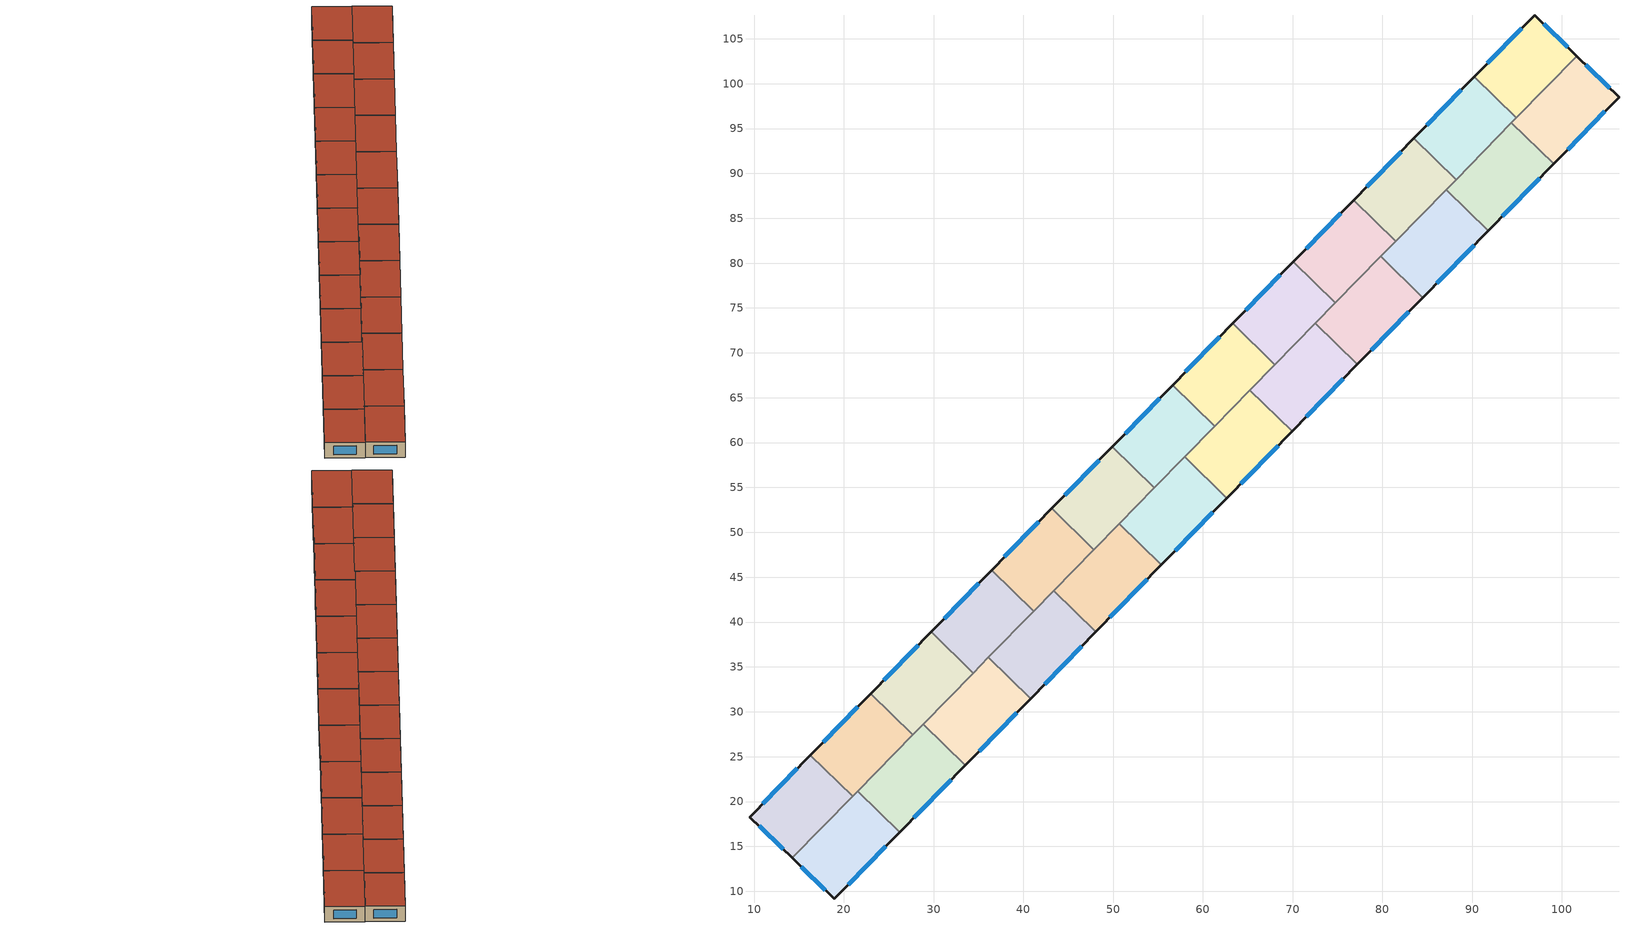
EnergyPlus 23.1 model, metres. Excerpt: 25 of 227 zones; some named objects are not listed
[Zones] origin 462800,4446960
b34ba2d606779dca_F8_dwelling_0
 floor to b34ba2d606779dca_F7_dwelling_0 (EU_floor_Construction): 101.67,103.07 94.93,96.19 90.25,100.77 96.97,107.64 z24
 wall outside (EU_wall_Construction): 101.67,103.07 96.97,107.64 90.25,100.77 z24:27
 wall to b34ba2d606779dca_F8_dwelling_1 (EU_wall_Construction): 90.25,100.77 94.93,96.19 z24:27
 wall to b34ba2d606779dca_F8_dwelling_13 (EU_wall_Construction): 94.93,96.19 101.67,103.07 z24:27
 window (EU_Window_Construction): 95.53,106.17 91.69,102.24 / 100.66,104.05 97.97,106.66 z24.64:26.36
 roof outside (EU_roof_Construction): 94.93,96.19 101.67,103.07 96.97,107.64 90.25,100.77 z27
b34ba2d606779dca_F8_dwelling_1
 floor to b34ba2d606779dca_F7_dwelling_1 (EU_floor_Construction): 94.93,96.19 88.21,89.31 83.52,93.9 90.25,100.77 z24
 wall outside (EU_wall_Construction): 90.25,100.77 83.52,93.9 z24:27
 wall to b34ba2d606779dca_F8_dwelling_2 (EU_wall_Construction): 83.52,93.9 88.21,89.31 z24:27
 wall to b34ba2d606779dca_F8_dwelling_14 (EU_wall_Construction): 88.21,89.31 94.39,95.63 z24:27
 wall to b34ba2d606779dca_F8_dwelling_13 (EU_wall_Construction): 94.39,95.63 94.93,96.19 z24:27
 window (EU_Window_Construction): 88.81,99.3 84.96,95.37 z24.64:26.36
 roof outside (EU_roof_Construction): 88.21,89.31 94.93,96.19 90.25,100.77 83.52,93.9 z27
b34ba2d606779dca_F8_dwelling_10
 floor to b34ba2d606779dca_F7_dwelling_10 (EU_floor_Construction): 34.41,34.32 27.68,27.45 22.99,32.03 29.72,38.91 z24
 wall outside (EU_wall_Construction): 29.72,38.91 22.99,32.03 z24:27
 wall to b34ba2d606779dca_F8_dwelling_9 (EU_wall_Construction): 34.41,34.32 29.72,38.91 z24:27
 wall to b34ba2d606779dca_F8_dwelling_11 (EU_wall_Construction): 22.99,32.03 27.68,27.45 z24:27
 wall to b34ba2d606779dca_F8_dwelling_22 (EU_wall_Construction): 28.82,28.61 34.41,34.32 z24:27
 wall to b34ba2d606779dca_F8_dwelling_23 (EU_wall_Construction): 27.68,27.45 28.82,28.61 z24:27
 window (EU_Window_Construction): 28.28,37.43 24.43,33.5 z24.64:26.36
 roof outside (EU_roof_Construction): 27.68,27.45 34.41,34.32 29.72,38.91 22.99,32.03 z27
b34ba2d606779dca_F8_dwelling_11
 floor to b34ba2d606779dca_F7_dwelling_11 (EU_floor_Construction): 27.68,27.45 20.96,20.57 16.27,25.16 22.99,32.03 z24
 wall outside (EU_wall_Construction): 22.99,32.03 16.27,25.16 z24:27
 wall to b34ba2d606779dca_F8_dwelling_12 (EU_wall_Construction): 16.27,25.16 20.96,20.57 z24:27
 wall to b34ba2d606779dca_F8_dwelling_23 (EU_wall_Construction): 21.54,21.17 27.68,27.45 z24:27
 wall to b34ba2d606779dca_F8_dwelling_24 (EU_wall_Construction): 20.96,20.57 21.54,21.17 z24:27
 window (EU_Window_Construction): 21.55,30.56 17.71,26.63 z24.64:26.36
 roof outside (EU_roof_Construction): 20.96,20.57 27.68,27.45 22.99,32.03 16.27,25.16 z27
b34ba2d606779dca_F8_dwelling_12
 floor to b34ba2d606779dca_F7_dwelling_12 (EU_floor_Construction): 20.96,20.57 14.24,13.71 9.53,18.27 16.27,25.16 z24
 wall outside (EU_wall_Construction): 16.27,25.16 9.53,18.27 14.24,13.71 z24:27
 wall to b34ba2d606779dca_F8_dwelling_24 (EU_wall_Construction): 14.24,13.71 20.96,20.57 z24:27
 window (EU_Window_Construction): 10.54,17.29 13.23,14.69 / 14.83,23.68 10.97,19.75 z24.64:26.36
 roof outside (EU_roof_Construction): 14.24,13.71 20.96,20.57 16.27,25.16 9.53,18.27 z27
b34ba2d606779dca_F8_dwelling_13
 floor to b34ba2d606779dca_F7_dwelling_13 (EU_floor_Construction): 106.37,98.5 99.08,91.05 94.39,95.63 101.67,103.07 z24
 wall outside (EU_wall_Construction): 99.08,91.05 106.37,98.5 101.67,103.07 z24:27
 wall to b34ba2d606779dca_F8_dwelling_14 (EU_wall_Construction): 94.39,95.63 99.08,91.05 z24:27
 window (EU_Window_Construction): 105.36,99.48 102.68,102.09 / 100.64,92.64 104.81,96.91 z24.64:26.36
 roof outside (EU_roof_Construction): 99.08,91.05 106.37,98.5 101.67,103.07 94.39,95.63 z27
b34ba2d606779dca_F8_dwelling_14
 floor to b34ba2d606779dca_F7_dwelling_14 (EU_floor_Construction): 99.08,91.05 91.79,83.6 87.11,88.19 94.39,95.63 z24
 wall outside (EU_wall_Construction): 91.79,83.6 99.08,91.05 z24:27
 wall to b34ba2d606779dca_F8_dwelling_15 (EU_wall_Construction): 87.11,88.19 91.79,83.6 z24:27
 wall to b34ba2d606779dca_F8_dwelling_2 (EU_wall_Construction): 88.21,89.31 87.11,88.19 z24:27
 window (EU_Window_Construction): 93.35,85.2 97.52,89.45 z24.64:26.36
 roof outside (EU_roof_Construction): 91.79,83.6 99.08,91.05 94.39,95.63 87.11,88.19 z27
b34ba2d606779dca_F8_dwelling_15
 floor to b34ba2d606779dca_F7_dwelling_15 (EU_floor_Construction): 91.79,83.6 84.51,76.16 79.82,80.74 87.11,88.19 z24
 wall outside (EU_wall_Construction): 84.51,76.16 91.79,83.6 z24:27
 wall to b34ba2d606779dca_F8_dwelling_16 (EU_wall_Construction): 79.82,80.74 84.51,76.16 z24:27
 wall to b34ba2d606779dca_F8_dwelling_2 (EU_wall_Construction): 87.11,88.19 81.48,82.44 z24:27
 wall to b34ba2d606779dca_F8_dwelling_3 (EU_wall_Construction): 81.48,82.44 79.82,80.74 z24:27
 window (EU_Window_Construction): 86.07,77.75 90.23,82.01 z24.64:26.36
 roof outside (EU_roof_Construction): 84.51,76.16 91.79,83.6 87.11,88.19 79.82,80.74 z27
b34ba2d606779dca_F8_dwelling_16
 floor to b34ba2d606779dca_F7_dwelling_16 (EU_floor_Construction): 84.51,76.16 77.22,68.71 72.54,73.29 79.82,80.74 z24
 wall outside (EU_wall_Construction): 77.22,68.71 84.51,76.16 z24:27
 wall to b34ba2d606779dca_F8_dwelling_17 (EU_wall_Construction): 72.54,73.29 77.22,68.71 z24:27
 wall to b34ba2d606779dca_F8_dwelling_3 (EU_wall_Construction): 79.82,80.74 74.76,75.57 z24:27
 wall to b34ba2d606779dca_F8_dwelling_4 (EU_wall_Construction): 74.76,75.57 72.54,73.29 z24:27
 window (EU_Window_Construction): 78.78,70.3 82.95,74.56 z24.64:26.36
 roof outside (EU_roof_Construction): 77.22,68.71 84.51,76.16 79.82,80.74 72.54,73.29 z27
b34ba2d606779dca_F8_dwelling_17
 floor to b34ba2d606779dca_F7_dwelling_17 (EU_floor_Construction): 77.22,68.71 69.94,61.26 65.25,65.85 72.54,73.29 z24
 wall outside (EU_wall_Construction): 69.94,61.26 77.22,68.71 z24:27
 wall to b34ba2d606779dca_F8_dwelling_18 (EU_wall_Construction): 65.25,65.85 69.94,61.26 z24:27
 wall to b34ba2d606779dca_F8_dwelling_4 (EU_wall_Construction): 72.54,73.29 68.03,68.69 z24:27
 wall to b34ba2d606779dca_F8_dwelling_5 (EU_wall_Construction): 68.03,68.69 65.25,65.85 z24:27
 window (EU_Window_Construction): 71.5,62.86 75.66,67.11 z24.64:26.36
 roof outside (EU_roof_Construction): 69.94,61.26 77.22,68.71 72.54,73.29 65.25,65.85 z27
b34ba2d606779dca_F8_dwelling_18
 floor to b34ba2d606779dca_F7_dwelling_18 (EU_floor_Construction): 69.94,61.26 62.65,53.82 57.97,58.4 65.25,65.85 z24
 wall outside (EU_wall_Construction): 62.65,53.82 69.94,61.26 z24:27
 wall to b34ba2d606779dca_F8_dwelling_19 (EU_wall_Construction): 57.97,58.4 62.65,53.82 z24:27
 wall to b34ba2d606779dca_F8_dwelling_5 (EU_wall_Construction): 65.25,65.85 61.31,61.82 z24:27
 wall to b34ba2d606779dca_F8_dwelling_6 (EU_wall_Construction): 61.31,61.82 57.97,58.4 z24:27
 window (EU_Window_Construction): 64.21,55.41 68.38,59.67 z24.64:26.36
 roof outside (EU_roof_Construction): 62.65,53.82 69.94,61.26 65.25,65.85 57.97,58.4 z27
b34ba2d606779dca_F8_dwelling_19
 floor to b34ba2d606779dca_F7_dwelling_19 (EU_floor_Construction): 62.65,53.82 55.37,46.37 50.68,50.96 57.97,58.4 z24
 wall outside (EU_wall_Construction): 55.37,46.37 62.65,53.82 z24:27
 wall to b34ba2d606779dca_F8_dwelling_20 (EU_wall_Construction): 50.68,50.96 55.37,46.37 z24:27
 wall to b34ba2d606779dca_F8_dwelling_7 (EU_wall_Construction): 54.58,54.94 50.68,50.96 z24:27
 wall to b34ba2d606779dca_F8_dwelling_6 (EU_wall_Construction): 57.97,58.4 54.58,54.94 z24:27
 window (EU_Window_Construction): 56.93,47.97 61.09,52.22 z24.64:26.36
 roof outside (EU_roof_Construction): 55.37,46.37 62.65,53.82 57.97,58.4 50.68,50.96 z27
b34ba2d606779dca_F8_dwelling_2
 floor to b34ba2d606779dca_F7_dwelling_2 (EU_floor_Construction): 88.21,89.31 81.48,82.44 76.8,87.03 83.52,93.9 z24
 wall outside (EU_wall_Construction): 83.52,93.9 76.8,87.03 z24:27
 wall to b34ba2d606779dca_F8_dwelling_3 (EU_wall_Construction): 76.8,87.03 81.48,82.44 z24:27
 window (EU_Window_Construction): 82.08,92.43 78.24,88.5 z24.64:26.36
 roof outside (EU_roof_Construction): 81.48,82.44 88.21,89.31 83.52,93.9 76.8,87.03 z27
b34ba2d606779dca_F8_dwelling_20
 floor to b34ba2d606779dca_F7_dwelling_20 (EU_floor_Construction): 55.37,46.37 48.08,38.92 43.4,43.51 50.68,50.96 z24
 wall outside (EU_wall_Construction): 48.08,38.92 55.37,46.37 z24:27
 wall to b34ba2d606779dca_F8_dwelling_21 (EU_wall_Construction): 43.4,43.51 48.08,38.92 z24:27
 wall to b34ba2d606779dca_F8_dwelling_8 (EU_wall_Construction): 47.86,48.07 43.4,43.51 z24:27
 wall to b34ba2d606779dca_F8_dwelling_7 (EU_wall_Construction): 50.68,50.95 47.86,48.07 z24:27
 window (EU_Window_Construction): 49.64,40.52 53.81,44.78 z24.64:26.36
 roof outside (EU_roof_Construction): 48.08,38.92 55.37,46.37 50.68,50.96 43.4,43.51 z27
b34ba2d606779dca_F8_dwelling_21
 floor to b34ba2d606779dca_F7_dwelling_21 (EU_floor_Construction): 48.08,38.92 40.79,31.48 36.11,36.06 43.4,43.51 z24
 wall outside (EU_wall_Construction): 40.79,31.48 48.08,38.92 z24:27
 wall to b34ba2d606779dca_F8_dwelling_22 (EU_wall_Construction): 36.11,36.06 40.79,31.48 z24:27
 wall to b34ba2d606779dca_F8_dwelling_9 (EU_wall_Construction): 41.13,41.19 36.11,36.06 z24:27
 wall to b34ba2d606779dca_F8_dwelling_8 (EU_wall_Construction): 43.39,43.51 41.13,41.2 z24:27
 window (EU_Window_Construction): 42.36,33.07 46.52,37.33 z24.64:26.36
 roof outside (EU_roof_Construction): 40.79,31.48 48.08,38.92 43.4,43.51 36.11,36.06 z27
b34ba2d606779dca_F8_dwelling_22
 floor to b34ba2d606779dca_F7_dwelling_22 (EU_floor_Construction): 40.79,31.48 33.51,24.03 28.82,28.61 36.11,36.06 z24
 wall outside (EU_wall_Construction): 33.51,24.03 40.79,31.48 z24:27
 wall to b34ba2d606779dca_F8_dwelling_23 (EU_wall_Construction): 28.82,28.61 33.51,24.03 z24:27
 wall to b34ba2d606779dca_F8_dwelling_9 (EU_wall_Construction): 36.11,36.06 34.41,34.32 z24:27
 window (EU_Window_Construction): 35.07,25.62 39.23,29.88 z24.64:26.36
 roof outside (EU_roof_Construction): 33.51,24.03 40.79,31.48 36.11,36.06 28.82,28.61 z27
b34ba2d606779dca_F8_dwelling_23
 floor to b34ba2d606779dca_F7_dwelling_23 (EU_floor_Construction): 33.51,24.03 26.22,16.58 21.54,21.17 28.82,28.61 z24
 wall outside (EU_wall_Construction): 26.22,16.58 33.51,24.03 z24:27
 wall to b34ba2d606779dca_F8_dwelling_24 (EU_wall_Construction): 21.54,21.17 26.22,16.58 z24:27
 window (EU_Window_Construction): 27.78,18.18 31.95,22.43 z24.64:26.36
 roof outside (EU_roof_Construction): 26.22,16.58 33.51,24.03 28.82,28.61 21.54,21.17 z27
b34ba2d606779dca_F8_dwelling_24
 floor to b34ba2d606779dca_F7_dwelling_24 (EU_floor_Construction): 26.22,16.58 18.95,9.15 14.24,13.71 21.54,21.17 z24
 wall outside (EU_wall_Construction): 14.24,13.71 18.95,9.15 26.22,16.58 z24:27
 window (EU_Window_Construction): 20.51,10.74 24.66,14.99 / 15.25,12.73 17.94,10.12 z24.64:26.36
 roof outside (EU_roof_Construction): 18.95,9.15 26.22,16.58 21.54,21.17 14.24,13.71 z27
b34ba2d606779dca_F8_dwelling_3
 floor to b34ba2d606779dca_F7_dwelling_3 (EU_floor_Construction): 81.48,82.44 74.76,75.57 70.07,80.15 76.8,87.03 z24
 wall outside (EU_wall_Construction): 76.8,87.03 70.07,80.15 z24:27
 wall to b34ba2d606779dca_F8_dwelling_4 (EU_wall_Construction): 70.07,80.15 74.76,75.57 z24:27
 window (EU_Window_Construction): 75.36,85.55 71.51,81.62 z24.64:26.36
 roof outside (EU_roof_Construction): 74.76,75.57 81.48,82.44 76.8,87.03 70.07,80.15 z27
b34ba2d606779dca_F8_dwelling_4
 floor to b34ba2d606779dca_F7_dwelling_4 (EU_floor_Construction): 74.76,75.57 68.03,68.69 63.35,73.28 70.07,80.15 z24
 wall outside (EU_wall_Construction): 70.07,80.15 63.35,73.28 z24:27
 wall to b34ba2d606779dca_F8_dwelling_5 (EU_wall_Construction): 63.35,73.28 68.03,68.69 z24:27
 window (EU_Window_Construction): 68.63,78.68 64.79,74.75 z24.64:26.36
 roof outside (EU_roof_Construction): 68.03,68.69 74.76,75.57 70.07,80.15 63.35,73.28 z27
b34ba2d606779dca_F8_dwelling_5
 floor to b34ba2d606779dca_F7_dwelling_5 (EU_floor_Construction): 68.03,68.69 61.31,61.82 56.62,66.4 63.35,73.28 z24
 wall outside (EU_wall_Construction): 63.35,73.28 56.62,66.4 z24:27
 wall to b34ba2d606779dca_F8_dwelling_6 (EU_wall_Construction): 56.62,66.4 61.31,61.82 z24:27
 window (EU_Window_Construction): 61.91,71.8 58.06,67.87 z24.64:26.36
 roof outside (EU_roof_Construction): 61.31,61.82 68.03,68.69 63.35,73.28 56.62,66.4 z27
b34ba2d606779dca_F8_dwelling_6
 floor to b34ba2d606779dca_F7_dwelling_6 (EU_floor_Construction): 61.31,61.82 54.58,54.94 49.9,59.53 56.62,66.4 z24
 wall outside (EU_wall_Construction): 56.62,66.4 49.9,59.53 z24:27
 wall to b34ba2d606779dca_F8_dwelling_7 (EU_wall_Construction): 49.9,59.53 54.58,54.94 z24:27
 window (EU_Window_Construction): 55.18,64.93 51.34,61 z24.64:26.36
 roof outside (EU_roof_Construction): 54.58,54.94 61.31,61.82 56.62,66.4 49.9,59.53 z27
b34ba2d606779dca_F8_dwelling_7
 floor to b34ba2d606779dca_F7_dwelling_7 (EU_floor_Construction): 54.58,54.94 47.86,48.07 43.17,52.65 49.9,59.53 z24
 wall outside (EU_wall_Construction): 49.9,59.53 43.17,52.65 z24:27
 wall to b34ba2d606779dca_F8_dwelling_8 (EU_wall_Construction): 43.17,52.65 47.86,48.07 z24:27
 window (EU_Window_Construction): 48.46,58.06 44.61,54.13 z24.64:26.36
 roof outside (EU_roof_Construction): 47.86,48.07 54.58,54.94 49.9,59.53 43.17,52.65 z27
b34ba2d606779dca_F8_dwelling_8
 floor to b34ba2d606779dca_F7_dwelling_8 (EU_floor_Construction): 47.86,48.07 41.13,41.2 36.45,45.78 43.17,52.65 z24
 wall outside (EU_wall_Construction): 43.17,52.65 36.45,45.78 z24:27
 wall to b34ba2d606779dca_F8_dwelling_9 (EU_wall_Construction): 36.45,45.78 41.13,41.2 z24:27
 window (EU_Window_Construction): 41.73,51.18 37.89,47.25 z24.64:26.36
 roof outside (EU_roof_Construction): 41.13,41.2 47.86,48.07 43.17,52.65 36.45,45.78 z27
b34ba2d606779dca_F8_dwelling_9
 floor to b34ba2d606779dca_F7_dwelling_9 (EU_floor_Construction): 41.13,41.2 34.41,34.32 29.72,38.91 36.45,45.78 z24
 wall outside (EU_wall_Construction): 36.45,45.78 29.72,38.91 z24:27
 window (EU_Window_Construction): 35,44.31 31.16,40.38 z24.64:26.36
 roof outside (EU_roof_Construction): 34.41,34.32 41.13,41.2 36.45,45.78 29.72,38.91 z27
[Building]
EU S2 Campaign: North Axis=0; Terrain=City; Solar Distribution=FullExterior
[Site:Location]
Yerevan-Zvartnots.Intl.AP: Latitude=40.15; Longitude=44.383; Time Zone=4; Elevation=854
[SizingPeriod:WeatherFileDays]
AnnualSizingPeriod: Begin Month=1; Begin Day of Month=1; End Month=12; End Day of Month=31; Day of Week for Start Day=Monday; Use Weather File Daylight Saving Period=No; Use Weather File Rain and Snow Indicators=No
[MATERIAL]
EU_InternalMass_Material: Roughness=MediumRough; Thickness=0.1; Conductivity=1; Density=1800; Specific Heat=900; Thermal Absorptance=0.9; Solar Absorptance=0.7; Visible Absorptance=0.7
[MATERIAL:NOMASS] Roughness=MediumRough; Thermal Absorptance=0.9; Solar Absorptance=0.7; Visible Absorptance=0.7
Name | Thermal Resistance
EU_wall_NoMass | 1.05043
EU_roof_NoMass | 1.45357
EU_floor_NoMass | 0.478065
[WINDOWMATERIAL:SIMPLEGLAZINGSYSTEM]
EU_Window_SimpleGlazing: UFactor=2.5566; Solar Heat Gain Coefficient=0.75; Visible Transmittance=0.75
[CONSTRUCTION]
EU_wall_Construction: EU_wall_NoMass
EU_roof_Construction: EU_roof_NoMass
EU_floor_Construction: EU_floor_NoMass
EU_Window_Construction: EU_Window_SimpleGlazing
EU_InternalMass_Construction: EU_InternalMass_Material
[ZONE] Type=1; Multiplier=1; Ceiling Height=autocalculate; Floor Area=autocalculate; Part of Total Floor Area=Yes
Name | Volume
b34ba2d606779dca_F8_dwelling_0; b34ba2d606779dca_F8_dwelling_1; b34ba2d606779dca_F8_dwelling_8 | 189.155
b34ba2d606779dca_F8_dwelling_10; b34ba2d606779dca_F8_dwelling_4; b34ba2d606779dca_F8_dwelling_6 | 189.137
b34ba2d606779dca_F8_dwelling_11; b34ba2d606779dca_F8_dwelling_3; b34ba2d606779dca_F8_dwelling_7 | 189.154
b34ba2d606779dca_F8_dwelling_12 | 189.159
b34ba2d606779dca_F8_dwelling_13 | 204.907
b34ba2d606779dca_F8_dwelling_14 | 204.917
b34ba2d606779dca_F8_dwelling_15 | 204.889
b34ba2d606779dca_F8_dwelling_16 | 204.899
b34ba2d606779dca_F8_dwelling_17 | 204.913
b34ba2d606779dca_F8_dwelling_18 | 204.903
b34ba2d606779dca_F8_dwelling_19 | 204.927
b34ba2d606779dca_F8_dwelling_2 | 189.172
b34ba2d606779dca_F8_dwelling_20 | 204.877
b34ba2d606779dca_F8_dwelling_21 | 204.905
b34ba2d606779dca_F8_dwelling_22; b34ba2d606779dca_F8_dwelling_23 | 204.909
b34ba2d606779dca_F8_dwelling_24 | 204.91
b34ba2d606779dca_F8_dwelling_5 | 189.164
b34ba2d606779dca_F8_dwelling_9 | 189.165
[INTERNALMASS] Construction=EU_InternalMass_Construction
Name | Zone or ZoneList | Surface Area
b34ba2d606779dca_F8_dwelling_0_EU_InternalMass | b34ba2d606779dca_F8_dwelling_0 | 63.0516
b34ba2d606779dca_F8_dwelling_1_EU_InternalMass | b34ba2d606779dca_F8_dwelling_1 | 63.0514
b34ba2d606779dca_F8_dwelling_2_EU_InternalMass | b34ba2d606779dca_F8_dwelling_2 | 63.0571
b34ba2d606779dca_F8_dwelling_3_EU_InternalMass | b34ba2d606779dca_F8_dwelling_3 | 63.0514
b34ba2d606779dca_F8_dwelling_4_EU_InternalMass | b34ba2d606779dca_F8_dwelling_4 | 63.0457
b34ba2d606779dca_F8_dwelling_5_EU_InternalMass | b34ba2d606779dca_F8_dwelling_5 | 63.055
b34ba2d606779dca_F8_dwelling_6_EU_InternalMass | b34ba2d606779dca_F8_dwelling_6 | 63.0457
b34ba2d606779dca_F8_dwelling_7_EU_InternalMass | b34ba2d606779dca_F8_dwelling_7 | 63.0514
b34ba2d606779dca_F8_dwelling_8_EU_InternalMass | b34ba2d606779dca_F8_dwelling_8 | 63.0514
b34ba2d606779dca_F8_dwelling_9_EU_InternalMass | b34ba2d606779dca_F8_dwelling_9 | 63.055
b34ba2d606779dca_F8_dwelling_10_EU_InternalMass | b34ba2d606779dca_F8_dwelling_10 | 63.0457
b34ba2d606779dca_F8_dwelling_11_EU_InternalMass | b34ba2d606779dca_F8_dwelling_11 | 63.0514
b34ba2d606779dca_F8_dwelling_12_EU_InternalMass | b34ba2d606779dca_F8_dwelling_12 | 63.0531
b34ba2d606779dca_F8_dwelling_13_EU_InternalMass | b34ba2d606779dca_F8_dwelling_13 | 68.3024
b34ba2d606779dca_F8_dwelling_14_EU_InternalMass | b34ba2d606779dca_F8_dwelling_14 | 68.3057
b34ba2d606779dca_F8_dwelling_15_EU_InternalMass | b34ba2d606779dca_F8_dwelling_15 | 68.2964
b34ba2d606779dca_F8_dwelling_16_EU_InternalMass | b34ba2d606779dca_F8_dwelling_16 | 68.2997
b34ba2d606779dca_F8_dwelling_17_EU_InternalMass | b34ba2d606779dca_F8_dwelling_17 | 68.3044
b34ba2d606779dca_F8_dwelling_18_EU_InternalMass | b34ba2d606779dca_F8_dwelling_18 | 68.3011
b34ba2d606779dca_F8_dwelling_19_EU_InternalMass | b34ba2d606779dca_F8_dwelling_19 | 68.309
b34ba2d606779dca_F8_dwelling_20_EU_InternalMass | b34ba2d606779dca_F8_dwelling_20 | 68.2924
b34ba2d606779dca_F8_dwelling_21_EU_InternalMass | b34ba2d606779dca_F8_dwelling_21 | 68.3054
b34ba2d606779dca_F8_dwelling_22_EU_InternalMass | b34ba2d606779dca_F8_dwelling_22 | 68.303
b34ba2d606779dca_F8_dwelling_23_EU_InternalMass | b34ba2d606779dca_F8_dwelling_23 | 68.303
b34ba2d606779dca_F8_dwelling_24_EU_InternalMass | b34ba2d606779dca_F8_dwelling_24 | 68.3033
[OTHEREQUIPMENT] Fuel Type=Electricity; Design Level Calculation Method=Watts/Area; Power per Zone Floor Area=1; Fraction Latent=0; Fraction Radiant=0; Fraction Lost=0; Carbon Dioxide Generation Rate=0; EndUse Subcategory=EU_Step8_InternalGains
Name | Zone or ZoneList or Space or SpaceList | Schedule
EU_Step8_InternalGain_b34ba2d606779dca_F8_dwelling_0_f000 | b34ba2d606779dca_F8_dwelling_0 | EU_Step8_GainSchedule_b34ba2d606779dca_F8_dwelling_0_f000
EU_Step8_InternalGain_b34ba2d606779dca_F8_dwelling_1_f000 | b34ba2d606779dca_F8_dwelling_1 | EU_Step8_GainSchedule_b34ba2d606779dca_F8_dwelling_1_f000
EU_Step8_InternalGain_b34ba2d606779dca_F8_dwelling_2_f000 | b34ba2d606779dca_F8_dwelling_2 | EU_Step8_GainSchedule_b34ba2d606779dca_F8_dwelling_2_f000
EU_Step8_InternalGain_b34ba2d606779dca_F8_dwelling_3_f000 | b34ba2d606779dca_F8_dwelling_3 | EU_Step8_GainSchedule_b34ba2d606779dca_F8_dwelling_3_f000
EU_Step8_InternalGain_b34ba2d606779dca_F8_dwelling_4_f000 | b34ba2d606779dca_F8_dwelling_4 | EU_Step8_GainSchedule_b34ba2d606779dca_F8_dwelling_4_f000
EU_Step8_InternalGain_b34ba2d606779dca_F8_dwelling_5_f000 | b34ba2d606779dca_F8_dwelling_5 | EU_Step8_GainSchedule_b34ba2d606779dca_F8_dwelling_5_f000
EU_Step8_InternalGain_b34ba2d606779dca_F8_dwelling_6_f000 | b34ba2d606779dca_F8_dwelling_6 | EU_Step8_GainSchedule_b34ba2d606779dca_F8_dwelling_6_f000
EU_Step8_InternalGain_b34ba2d606779dca_F8_dwelling_7_f000 | b34ba2d606779dca_F8_dwelling_7 | EU_Step8_GainSchedule_b34ba2d606779dca_F8_dwelling_7_f000
EU_Step8_InternalGain_b34ba2d606779dca_F8_dwelling_8_f000 | b34ba2d606779dca_F8_dwelling_8 | EU_Step8_GainSchedule_b34ba2d606779dca_F8_dwelling_8_f000
EU_Step8_InternalGain_b34ba2d606779dca_F8_dwelling_9_f000 | b34ba2d606779dca_F8_dwelling_9 | EU_Step8_GainSchedule_b34ba2d606779dca_F8_dwelling_9_f000
EU_Step8_InternalGain_b34ba2d606779dca_F8_dwelling_10_f000 | b34ba2d606779dca_F8_dwelling_10 | EU_Step8_GainSchedule_b34ba2d606779dca_F8_dwelling_10_f000
EU_Step8_InternalGain_b34ba2d606779dca_F8_dwelling_11_f000 | b34ba2d606779dca_F8_dwelling_11 | EU_Step8_GainSchedule_b34ba2d606779dca_F8_dwelling_11_f000
EU_Step8_InternalGain_b34ba2d606779dca_F8_dwelling_12_f000 | b34ba2d606779dca_F8_dwelling_12 | EU_Step8_GainSchedule_b34ba2d606779dca_F8_dwelling_12_f000
EU_Step8_InternalGain_b34ba2d606779dca_F8_dwelling_13_f000 | b34ba2d606779dca_F8_dwelling_13 | EU_Step8_GainSchedule_b34ba2d606779dca_F8_dwelling_13_f000
EU_Step8_InternalGain_b34ba2d606779dca_F8_dwelling_14_f000 | b34ba2d606779dca_F8_dwelling_14 | EU_Step8_GainSchedule_b34ba2d606779dca_F8_dwelling_14_f000
EU_Step8_InternalGain_b34ba2d606779dca_F8_dwelling_15_f000 | b34ba2d606779dca_F8_dwelling_15 | EU_Step8_GainSchedule_b34ba2d606779dca_F8_dwelling_15_f000
EU_Step8_InternalGain_b34ba2d606779dca_F8_dwelling_16_f000 | b34ba2d606779dca_F8_dwelling_16 | EU_Step8_GainSchedule_b34ba2d606779dca_F8_dwelling_16_f000
EU_Step8_InternalGain_b34ba2d606779dca_F8_dwelling_17_f000 | b34ba2d606779dca_F8_dwelling_17 | EU_Step8_GainSchedule_b34ba2d606779dca_F8_dwelling_17_f000
EU_Step8_InternalGain_b34ba2d606779dca_F8_dwelling_18_f000 | b34ba2d606779dca_F8_dwelling_18 | EU_Step8_GainSchedule_b34ba2d606779dca_F8_dwelling_18_f000
EU_Step8_InternalGain_b34ba2d606779dca_F8_dwelling_19_f000 | b34ba2d606779dca_F8_dwelling_19 | EU_Step8_GainSchedule_b34ba2d606779dca_F8_dwelling_19_f000
EU_Step8_InternalGain_b34ba2d606779dca_F8_dwelling_20_f000 | b34ba2d606779dca_F8_dwelling_20 | EU_Step8_GainSchedule_b34ba2d606779dca_F8_dwelling_20_f000
EU_Step8_InternalGain_b34ba2d606779dca_F8_dwelling_21_f000 | b34ba2d606779dca_F8_dwelling_21 | EU_Step8_GainSchedule_b34ba2d606779dca_F8_dwelling_21_f000
EU_Step8_InternalGain_b34ba2d606779dca_F8_dwelling_22_f000 | b34ba2d606779dca_F8_dwelling_22 | EU_Step8_GainSchedule_b34ba2d606779dca_F8_dwelling_22_f000
EU_Step8_InternalGain_b34ba2d606779dca_F8_dwelling_23_f000 | b34ba2d606779dca_F8_dwelling_23 | EU_Step8_GainSchedule_b34ba2d606779dca_F8_dwelling_23_f000
EU_Step8_InternalGain_b34ba2d606779dca_F8_dwelling_24_f000 | b34ba2d606779dca_F8_dwelling_24 | EU_Step8_GainSchedule_b34ba2d606779dca_F8_dwelling_24_f000
[ZONEVENTILATION:DESIGNFLOWRATE] Schedule=EU_AlwaysOn; Design Flow Rate Calculation Method=AirChanges/Hour; Air Changes per Hour=0.557805; Ventilation Type=Natural; Fan Pressure Rise=0; Fan Total Efficiency=1; Constant Term Coefficient=1; Temperature Term Coefficient=0; Velocity Term Coefficient=0; Velocity Squared Term Coefficient=0; Minimum Indoor Temperature=-100; Maximum Indoor Temperature=100; Delta Temperature=-100; Minimum Outdoor Temperature=-100; Maximum Outdoor Temperature=100; Maximum Wind Speed=40
Name | Zone or ZoneList or Space or SpaceList
EU_ConstantAir_b34ba2d606779dca_F8_dwelling_0 | b34ba2d606779dca_F8_dwelling_0
EU_ConstantAir_b34ba2d606779dca_F8_dwelling_1 | b34ba2d606779dca_F8_dwelling_1
EU_ConstantAir_b34ba2d606779dca_F8_dwelling_2 | b34ba2d606779dca_F8_dwelling_2
EU_ConstantAir_b34ba2d606779dca_F8_dwelling_3 | b34ba2d606779dca_F8_dwelling_3
EU_ConstantAir_b34ba2d606779dca_F8_dwelling_4 | b34ba2d606779dca_F8_dwelling_4
EU_ConstantAir_b34ba2d606779dca_F8_dwelling_5 | b34ba2d606779dca_F8_dwelling_5
EU_ConstantAir_b34ba2d606779dca_F8_dwelling_6 | b34ba2d606779dca_F8_dwelling_6
EU_ConstantAir_b34ba2d606779dca_F8_dwelling_7 | b34ba2d606779dca_F8_dwelling_7
EU_ConstantAir_b34ba2d606779dca_F8_dwelling_8 | b34ba2d606779dca_F8_dwelling_8
EU_ConstantAir_b34ba2d606779dca_F8_dwelling_9 | b34ba2d606779dca_F8_dwelling_9
EU_ConstantAir_b34ba2d606779dca_F8_dwelling_10 | b34ba2d606779dca_F8_dwelling_10
EU_ConstantAir_b34ba2d606779dca_F8_dwelling_11 | b34ba2d606779dca_F8_dwelling_11
EU_ConstantAir_b34ba2d606779dca_F8_dwelling_12 | b34ba2d606779dca_F8_dwelling_12
EU_ConstantAir_b34ba2d606779dca_F8_dwelling_13 | b34ba2d606779dca_F8_dwelling_13
EU_ConstantAir_b34ba2d606779dca_F8_dwelling_14 | b34ba2d606779dca_F8_dwelling_14
EU_ConstantAir_b34ba2d606779dca_F8_dwelling_15 | b34ba2d606779dca_F8_dwelling_15
EU_ConstantAir_b34ba2d606779dca_F8_dwelling_16 | b34ba2d606779dca_F8_dwelling_16
EU_ConstantAir_b34ba2d606779dca_F8_dwelling_17 | b34ba2d606779dca_F8_dwelling_17
EU_ConstantAir_b34ba2d606779dca_F8_dwelling_18 | b34ba2d606779dca_F8_dwelling_18
EU_ConstantAir_b34ba2d606779dca_F8_dwelling_19 | b34ba2d606779dca_F8_dwelling_19
EU_ConstantAir_b34ba2d606779dca_F8_dwelling_20 | b34ba2d606779dca_F8_dwelling_20
EU_ConstantAir_b34ba2d606779dca_F8_dwelling_21 | b34ba2d606779dca_F8_dwelling_21
EU_ConstantAir_b34ba2d606779dca_F8_dwelling_22 | b34ba2d606779dca_F8_dwelling_22
EU_ConstantAir_b34ba2d606779dca_F8_dwelling_23 | b34ba2d606779dca_F8_dwelling_23
EU_ConstantAir_b34ba2d606779dca_F8_dwelling_24 | b34ba2d606779dca_F8_dwelling_24
[HVACTEMPLATE:ZONE:IDEALLOADSAIRSYSTEM] System Availability Schedule=EU_AlwaysOn; Maximum Heating Supply Air Temperature=50; Minimum Cooling Supply Air Temperature=13; Maximum Heating Supply Air Humidity Ratio=0.0156; Minimum Cooling Supply Air Humidity Ratio=0.0077; Heating Limit=NoLimit; Cooling Limit=NoLimit; Heating Availability Schedule=EU_AlwaysOn; Cooling Availability Schedule=EU_CoolingOff; Dehumidification Control Type=ConstantSensibleHeatRatio; Cooling Sensible Heat Ratio=0.7; Dehumidification Setpoint=60; Humidification Control Type=None; Humidification Setpoint=30; Outdoor Air Method=None; Outdoor Air Flow Rate per Person=0.00944; Outdoor Air Flow Rate per Zone Floor Area=0; Outdoor Air Flow Rate per Zone=0; Demand Controlled Ventilation Type=None; Outdoor Air Economizer Type=NoEconomizer; Heat Recovery Type=None; Sensible Heat Recovery Effectiveness=0.7; Latent Heat Recovery Effectiveness=0.65
Name | Template Thermostat
b34ba2d606779dca_F8_dwelling_0 | EU_HeatOnly_b34ba2d606779dca_F8_dwelling_0
b34ba2d606779dca_F8_dwelling_1 | EU_HeatOnly_b34ba2d606779dca_F8_dwelling_1
b34ba2d606779dca_F8_dwelling_2 | EU_HeatOnly_b34ba2d606779dca_F8_dwelling_2
b34ba2d606779dca_F8_dwelling_3 | EU_HeatOnly_b34ba2d606779dca_F8_dwelling_3
b34ba2d606779dca_F8_dwelling_4 | EU_HeatOnly_b34ba2d606779dca_F8_dwelling_4
b34ba2d606779dca_F8_dwelling_5 | EU_HeatOnly_b34ba2d606779dca_F8_dwelling_5
b34ba2d606779dca_F8_dwelling_6 | EU_HeatOnly_b34ba2d606779dca_F8_dwelling_6
b34ba2d606779dca_F8_dwelling_7 | EU_HeatOnly_b34ba2d606779dca_F8_dwelling_7
b34ba2d606779dca_F8_dwelling_8 | EU_HeatOnly_b34ba2d606779dca_F8_dwelling_8
b34ba2d606779dca_F8_dwelling_9 | EU_HeatOnly_b34ba2d606779dca_F8_dwelling_9
b34ba2d606779dca_F8_dwelling_10 | EU_HeatOnly_b34ba2d606779dca_F8_dwelling_10
b34ba2d606779dca_F8_dwelling_11 | EU_HeatOnly_b34ba2d606779dca_F8_dwelling_11
b34ba2d606779dca_F8_dwelling_12 | EU_HeatOnly_b34ba2d606779dca_F8_dwelling_12
b34ba2d606779dca_F8_dwelling_13 | EU_HeatOnly_b34ba2d606779dca_F8_dwelling_13
b34ba2d606779dca_F8_dwelling_14 | EU_HeatOnly_b34ba2d606779dca_F8_dwelling_14
b34ba2d606779dca_F8_dwelling_15 | EU_HeatOnly_b34ba2d606779dca_F8_dwelling_15
b34ba2d606779dca_F8_dwelling_16 | EU_HeatOnly_b34ba2d606779dca_F8_dwelling_16
b34ba2d606779dca_F8_dwelling_17 | EU_HeatOnly_b34ba2d606779dca_F8_dwelling_17
b34ba2d606779dca_F8_dwelling_18 | EU_HeatOnly_b34ba2d606779dca_F8_dwelling_18
b34ba2d606779dca_F8_dwelling_19 | EU_HeatOnly_b34ba2d606779dca_F8_dwelling_19
b34ba2d606779dca_F8_dwelling_20 | EU_HeatOnly_b34ba2d606779dca_F8_dwelling_20
b34ba2d606779dca_F8_dwelling_21 | EU_HeatOnly_b34ba2d606779dca_F8_dwelling_21
b34ba2d606779dca_F8_dwelling_22 | EU_HeatOnly_b34ba2d606779dca_F8_dwelling_22
b34ba2d606779dca_F8_dwelling_23 | EU_HeatOnly_b34ba2d606779dca_F8_dwelling_23
b34ba2d606779dca_F8_dwelling_24 | EU_HeatOnly_b34ba2d606779dca_F8_dwelling_24
[SIZING:ZONE] Zone Cooling Design Supply Air Temperature Input Method=SupplyAirTemperature; Zone Cooling Design Supply Air Temperature=13; Zone Heating Design Supply Air Temperature Input Method=SupplyAirTemperature; Zone Heating Design Supply Air Temperature=50; Zone Cooling Design Supply Air Humidity Ratio=0.008; Zone Heating Design Supply Air Humidity Ratio=0.008; Cooling Design Air Flow Method=DesignDay; Cooling Design Air Flow Rate=0; Cooling Minimum Air Flow per Zone Floor Area=0.000762; Cooling Minimum Air Flow=0; Cooling Minimum Air Flow Fraction=0.2; Heating Design Air Flow Method=DesignDay; Heating Design Air Flow Rate=0; Heating Maximum Air Flow per Zone Floor Area=0.002032; Heating Maximum Air Flow=0.141576; Heating Maximum Air Flow Fraction=0.3; Account for Dedicated Outdoor Air System=No; Dedicated Outdoor Air System Control Strategy=NeutralSupplyAir; Dedicated Outdoor Air Low Setpoint Temperature for Design=autosize; Dedicated Outdoor Air High Setpoint Temperature for Design=autosize; Zone Load Sizing Method=Sensible Load Only No Latent Load; Zone Latent Cooling Design Supply Air Humidity Ratio Input Method=HumidityRatioDifference; Zone Cooling Design Supply Air Humidity Ratio Difference=0.005; Zone Latent Heating Design Supply Air Humidity Ratio Input Method=HumidityRatioDifference; Zone Humidification Design Supply Air Humidity Ratio Difference=0.005
b34ba2d606779dca_F8_dwelling_0; b34ba2d606779dca_F8_dwelling_1; b34ba2d606779dca_F8_dwelling_2; b34ba2d606779dca_F8_dwelling_3; b34ba2d606779dca_F8_dwelling_4; b34ba2d606779dca_F8_dwelling_5; b34ba2d606779dca_F8_dwelling_6; b34ba2d606779dca_F8_dwelling_7; b34ba2d606779dca_F8_dwelling_8; b34ba2d606779dca_F8_dwelling_9; b34ba2d606779dca_F8_dwelling_10; b34ba2d606779dca_F8_dwelling_11; b34ba2d606779dca_F8_dwelling_12; b34ba2d606779dca_F8_dwelling_13; b34ba2d606779dca_F8_dwelling_14; b34ba2d606779dca_F8_dwelling_15; b34ba2d606779dca_F8_dwelling_16; b34ba2d606779dca_F8_dwelling_17; b34ba2d606779dca_F8_dwelling_18; b34ba2d606779dca_F8_dwelling_19; b34ba2d606779dca_F8_dwelling_20; b34ba2d606779dca_F8_dwelling_21; b34ba2d606779dca_F8_dwelling_22; b34ba2d606779dca_F8_dwelling_23; b34ba2d606779dca_F8_dwelling_24
[SCHEDULE:CONSTANT]
Name | Hourly Value
EU_AlwaysOn | 1
EU_CoolingOff | 0
[SCHEDULE:FILE] Column Number=1; Rows to Skip at Top=0; Number of Hours of Data=8760; Column Separator=Comma; Interpolate to Timestep=No; Minutes per Item=60; Adjust Schedule for Daylight Savings=Yes
Name | File
EU_Step8_GainSchedule_b34ba2d606779dca_F8_dwelling_0_f000 | ../../schedules/b34ba2d606779dca/b34ba2d606779dca_F8_dwelling_0_f000_gain.csv
EU_Step8_GainSchedule_b34ba2d606779dca_F8_dwelling_1_f000 | ../../schedules/b34ba2d606779dca/b34ba2d606779dca_F8_dwelling_1_f000_gain.csv
EU_Step8_GainSchedule_b34ba2d606779dca_F8_dwelling_2_f000 | ../../schedules/b34ba2d606779dca/b34ba2d606779dca_F8_dwelling_2_f000_gain.csv
EU_Step8_GainSchedule_b34ba2d606779dca_F8_dwelling_3_f000 | ../../schedules/b34ba2d606779dca/b34ba2d606779dca_F8_dwelling_3_f000_gain.csv
EU_Step8_GainSchedule_b34ba2d606779dca_F8_dwelling_4_f000 | ../../schedules/b34ba2d606779dca/b34ba2d606779dca_F8_dwelling_4_f000_gain.csv
EU_Step8_GainSchedule_b34ba2d606779dca_F8_dwelling_5_f000 | ../../schedules/b34ba2d606779dca/b34ba2d606779dca_F8_dwelling_5_f000_gain.csv
EU_Step8_GainSchedule_b34ba2d606779dca_F8_dwelling_6_f000 | ../../schedules/b34ba2d606779dca/b34ba2d606779dca_F8_dwelling_6_f000_gain.csv
EU_Step8_GainSchedule_b34ba2d606779dca_F8_dwelling_7_f000 | ../../schedules/b34ba2d606779dca/b34ba2d606779dca_F8_dwelling_7_f000_gain.csv
EU_Step8_GainSchedule_b34ba2d606779dca_F8_dwelling_8_f000 | ../../schedules/b34ba2d606779dca/b34ba2d606779dca_F8_dwelling_8_f000_gain.csv
EU_Step8_GainSchedule_b34ba2d606779dca_F8_dwelling_9_f000 | ../../schedules/b34ba2d606779dca/b34ba2d606779dca_F8_dwelling_9_f000_gain.csv
EU_Step8_GainSchedule_b34ba2d606779dca_F8_dwelling_10_f000 | ../../schedules/b34ba2d606779dca/b34ba2d606779dca_F8_dwelling_10_f000_gain.csv
EU_Step8_GainSchedule_b34ba2d606779dca_F8_dwelling_11_f000 | ../../schedules/b34ba2d606779dca/b34ba2d606779dca_F8_dwelling_11_f000_gain.csv
EU_Step8_GainSchedule_b34ba2d606779dca_F8_dwelling_12_f000 | ../../schedules/b34ba2d606779dca/b34ba2d606779dca_F8_dwelling_12_f000_gain.csv
EU_Step8_GainSchedule_b34ba2d606779dca_F8_dwelling_13_f000 | ../../schedules/b34ba2d606779dca/b34ba2d606779dca_F8_dwelling_13_f000_gain.csv
EU_Step8_GainSchedule_b34ba2d606779dca_F8_dwelling_14_f000 | ../../schedules/b34ba2d606779dca/b34ba2d606779dca_F8_dwelling_14_f000_gain.csv
EU_Step8_GainSchedule_b34ba2d606779dca_F8_dwelling_15_f000 | ../../schedules/b34ba2d606779dca/b34ba2d606779dca_F8_dwelling_15_f000_gain.csv
EU_Step8_GainSchedule_b34ba2d606779dca_F8_dwelling_16_f000 | ../../schedules/b34ba2d606779dca/b34ba2d606779dca_F8_dwelling_16_f000_gain.csv
EU_Step8_GainSchedule_b34ba2d606779dca_F8_dwelling_17_f000 | ../../schedules/b34ba2d606779dca/b34ba2d606779dca_F8_dwelling_17_f000_gain.csv
EU_Step8_GainSchedule_b34ba2d606779dca_F8_dwelling_18_f000 | ../../schedules/b34ba2d606779dca/b34ba2d606779dca_F8_dwelling_18_f000_gain.csv
EU_Step8_GainSchedule_b34ba2d606779dca_F8_dwelling_19_f000 | ../../schedules/b34ba2d606779dca/b34ba2d606779dca_F8_dwelling_19_f000_gain.csv
EU_Step8_GainSchedule_b34ba2d606779dca_F8_dwelling_20_f000 | ../../schedules/b34ba2d606779dca/b34ba2d606779dca_F8_dwelling_20_f000_gain.csv
EU_Step8_GainSchedule_b34ba2d606779dca_F8_dwelling_21_f000 | ../../schedules/b34ba2d606779dca/b34ba2d606779dca_F8_dwelling_21_f000_gain.csv
EU_Step8_GainSchedule_b34ba2d606779dca_F8_dwelling_22_f000 | ../../schedules/b34ba2d606779dca/b34ba2d606779dca_F8_dwelling_22_f000_gain.csv
EU_Step8_GainSchedule_b34ba2d606779dca_F8_dwelling_23_f000 | ../../schedules/b34ba2d606779dca/b34ba2d606779dca_F8_dwelling_23_f000_gain.csv
EU_Step8_GainSchedule_b34ba2d606779dca_F8_dwelling_24_f000 | ../../schedules/b34ba2d606779dca/b34ba2d606779dca_F8_dwelling_24_f000_gain.csv
